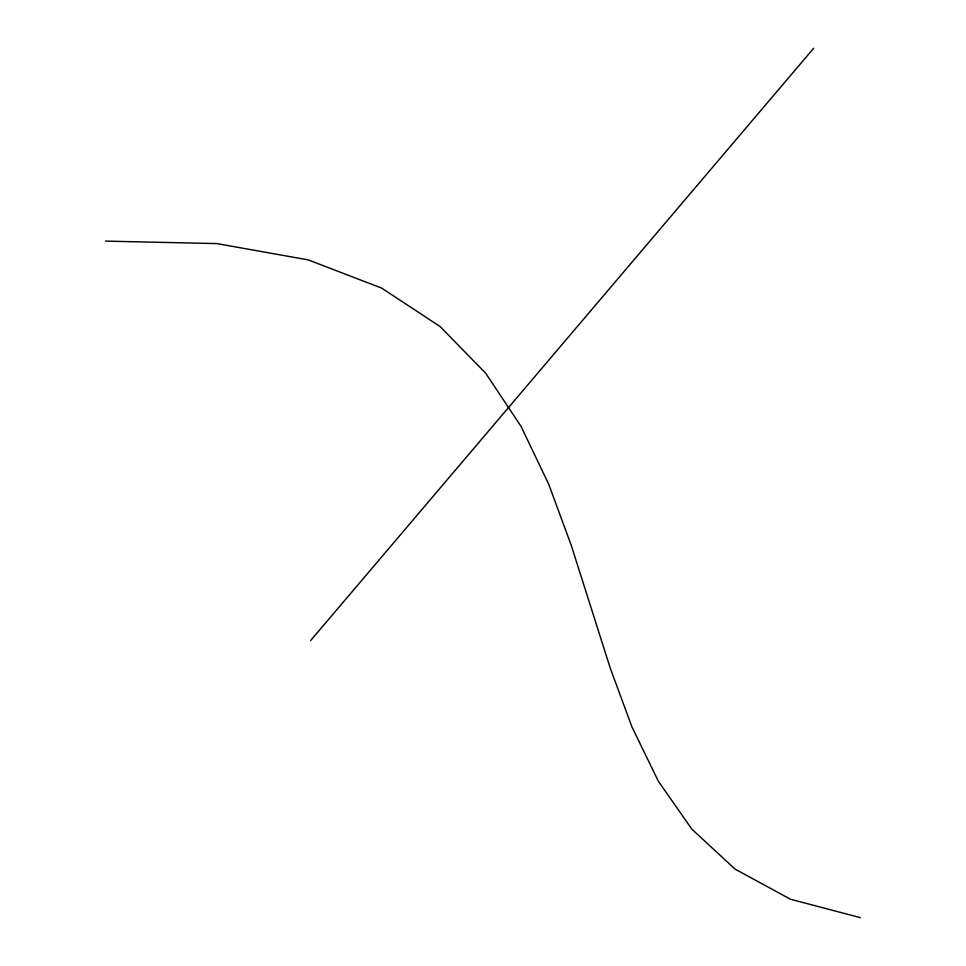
<?xml version="1.0" encoding="UTF-8"?>
<svg xmlns="http://www.w3.org/2000/svg" width="966" height="966" viewBox="0 0 966 966"><rect width="100%" height="100%" fill="white"/><g stroke="black" fill="none" stroke-linecap="round" stroke-linejoin="round"><path stroke-width="1.45" d="M310.593 640.603L813.638 48.3M105.487 241.114L216.915 243.601L308.166 259.878L381.715 288.122L440.073 326.532L485.717 373.262L521.133 426.513L548.809 484.473L571.244 545.307L610.331 668.363L631.969 726.951L658.305 781.144L691.837 829.142L735.054 869.098L790.454 899.225L860.513 917.7"/></g></svg>
